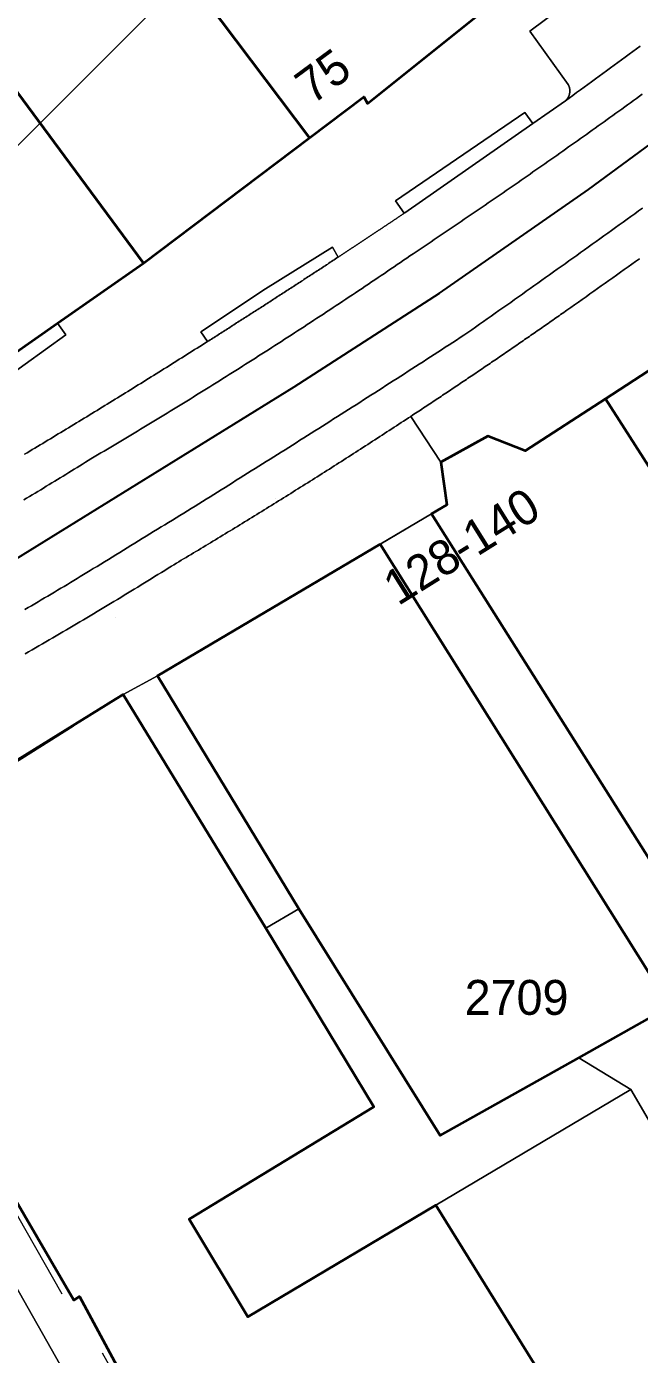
# Model space of a CAD drawing. Header units: metres. Extents: x 0 to 105485, y 0 to 425721.
# Drawn here: x 105153.63 to 105169.45, y 425437.21 to 425471.46 of the extents above; entities that cross this region are included whole.
import ezdxf
from ezdxf.enums import TextEntityAlignment as Align

# ---------------------------------------------------------------- set-up
doc = ezdxf.new("R2010")
doc.units = ezdxf.units.M
doc.header["$MEASUREMENT"] = 0
doc.linetypes.add('KG-PERCEEL-SO', pattern=[19, 5.5, -4, 5.5, -4])
for name, color, linetype, lineweight in [('B-XX-GR-BEPLANTING_CULTUUR_VASTE PLANTENVAK-G', 90, 'Continuous', 18), ('B-XX-IE-MEUBILAIR-G', 7, 'Continuous', 18), ('B-XX-KG-GRENS_PERCEEL-G', 150, 'KG-PERCEEL-SO', 18), ('B-XX-KG-GRENS_PERCEEL-T', 150, 'KG-PERCEEL-SO', 18), ('B-XX-OG-BEBOUWING-G', 7, 'Continuous', 35), ('B-XX-OG-BEBOUWING_HUISNUMMER-T', 7, 'Continuous', 18), ('B-XX-OG-GRENS-G', 7, 'Continuous', 18), ('B-XX-OG-TERREIN_ERF-G', 7, 'Continuous', 18), ('B-XX-VH-OPENVERHARDING-G', 90, 'Continuous', 18), ('B-XX-VH-OPENVERHARDING_SIERBESTRATING-G', 90, 'Continuous', 18), ('B-XX-VH-OPENVERHARDING_STRAATBAKSTEEN-G', 90, 'Continuous', 18)]:
    doc.layers.add(name, color=color, linetype=linetype, lineweight=lineweight)
doc.layers.add('GIS-WEGVAKKEN', color=2, linetype='Continuous')

msp = doc.modelspace()

# ---------------------------------------------------------------- linework, layer by layer
at = {"layer": 'B-XX-GR-BEPLANTING_CULTUUR_VASTE PLANTENVAK-G', "ltscale": 0.5}
msp.add_lwpolyline([(105154.431, 425463.812), (105150.793, 425461.27), (105147.691, 425459.456), (105146.53, 425458.778), (105146.75, 425458.402), (105150.966, 425460.868), (105154.642, 425463.514)], close=True, dxfattribs=at)
at = {"layer": 'B-XX-IE-MEUBILAIR-G', "color": 0, "true_color": 0x604a38}
for points in [[(105162.934, 425466.232, 2.387), (105162.934, 425466.232, 3.887)], [(105165.38, 425462.833, 2.35), (105165.38, 425462.833, 3.85)], [(105157.443, 425462.659, 2.368), (105157.443, 425462.659, 3.868)], [(105160.044, 425459.281, 2.282), (105160.044, 425459.281, 3.782)], [(105155.932, 425456.223, 2.275), (105155.932, 425456.223, 3.775)]]:
    msp.add_polyline3d(points, dxfattribs=at)
at = {"layer": 'B-XX-KG-GRENS_PERCEEL-G', "ltscale": 0.5, "flags": 128}
for points in [[(105145.144, 425480.94), (105156.646, 425465.361)], [(105154.439, 425479.656), (105154.876, 425479.032), (105153.721, 425478.159), (105160.935, 425468.596)], [(105160.935, 425468.596), (105162.338, 425469.654), (105162.429, 425469.476), (105165.232, 425471.717)], [(105156.646, 425465.361), (105157.283, 425465.842), (105160.935, 425468.596)], [(105150.764, 425461.25), (105156.39, 425465.168), (105156.646, 425465.361)], [(105157.012, 425454.721), (105164.48, 425459.131), (105164.322, 425460.231), (105165.537, 425460.896), (105166.493, 425460.517), (105172.32, 425464.298)], [(105156.123, 425454.237), (105157.012, 425454.721)], [(105148.486, 425449.424), (105156.123, 425454.237)], [(105148.486, 425449.424), (105154.694, 425438.498), (105154.848, 425438.572), (105160.58, 425428.286), (105181.433, 425441.13), (105179.087, 425445.098), (105182.9, 425447.654)]]:
    msp.add_lwpolyline(points, dxfattribs=at)
at = {"layer": 'B-XX-OG-BEBOUWING-G', "ltscale": 0.5}
for points in [[(105154.429, 425479.647), (105150.105, 425485.605), (105148.875, 425484.491), (105145.144, 425480.94), (105156.646, 425465.361), (105160.935, 425468.596), (105153.721, 425478.159), (105154.876, 425479.032)], [(105160.385, 425478.198), (105158.826, 425480.286), (105157.418, 425482.194), (105154.429, 425479.647), (105154.876, 425479.032), (105153.721, 425478.159), (105160.935, 425468.596), (105162.338, 425469.654), (105162.429, 425469.476), (105165.218, 425471.705)], [(105145.144, 425480.94), (105139.787, 425475.841), (105144.08, 425470.157), (105150.793, 425461.27), (105154.431, 425463.812), (105156.646, 425465.361)], [(105182.9, 425447.654), (105182.978, 425447.611), (105172.32, 425464.298), (105171.851, 425463.994), (105168.572, 425461.866), (105176.4, 425449.643), (105179.087, 425445.098)], [(105168.572, 425461.866), (105166.493, 425460.517), (105165.537, 425460.896), (105164.322, 425460.231), (105164.48, 425459.131), (105164.084, 425458.897), (105171.461, 425447.206), (105171.286, 425447.108), (105171.428, 425446.855), (105171.456, 425446.871), (105176.4, 425449.643)], [(105162.758, 425458.114), (105157.012, 425454.721), (105160.66, 425448.71), (105164.303, 425442.861), (105167.88, 425444.866), (105170.401, 425446.28), (105170.242, 425446.533), (105170.081, 425446.432)], [(105159.804, 425448.204), (105156.123, 425454.237), (105155.925, 425454.113), (105148.492, 425449.514), (105154.853, 425438.614), (105154.997, 425438.706), (105160.681, 425428.151), (105165.578, 425431.27), (105165.789, 425431.405), (105168.936, 425433.408), (105164.19, 425441.06), (105159.34, 425438.18), (105157.83, 425440.7), (105162.594, 425443.6)]]:
    msp.add_lwpolyline(points, close=True, dxfattribs=at)
at = {"layer": 'B-XX-OG-GRENS-G'}
msp.add_polyline3d([(105197.5, 425502.5, 2.961), (105192.5, 425497.5, 2.887), (105187.5, 425492.5, 2.804), (105182.5, 425487.5, 2.73), (105172.5, 425482.5, 2.769), (105167.5, 425477.5, 2.655), (105157.5, 425472.5, 2.533), (105147.5, 425462.5, 2.47), (105142.5, 425457.5, 2.38), (105137.5, 425457.5, 2.344), (105137.5, 425472.5, 2.169), (105142.5, 425477.5, 2.144), (105147.5, 425482.5, 2.19), (105152.5, 425487.5, 2.09), (105157.5, 425492.5, 2.169), (105162.5, 425497.5, 2.192), (105167.5, 425502.5, 2.125)], dxfattribs=at)
at = {"layer": 'B-XX-OG-TERREIN_ERF-G', "ltscale": 0.5}
msp.add_lwpolyline([(105169.224, 425444.049), (105164.19, 425441.06), (105168.936, 425433.408), (105170.39, 425434.328), (105170.681, 425434.507), (105170.986, 425434.695), (105173.702, 425436.368)], close=True, dxfattribs=at)
at = {"layer": 'B-XX-VH-OPENVERHARDING-G', "ltscale": 0.5}
for points in [[(105153.579, 425460.431), (105153.646, 425460.471), (105153.713, 425460.512), (105153.78, 425460.552), (105153.847, 425460.592), (105153.914, 425460.632), (105153.981, 425460.673), (105154.048, 425460.713), (105154.115, 425460.753), (105154.181, 425460.794), (105154.248, 425460.834), (105154.315, 425460.874), (105154.382, 425460.915), (105154.449, 425460.955), (105154.515, 425460.996), (105154.582, 425461.036), (105154.649, 425461.077), (105154.716, 425461.117), (105154.782, 425461.158), (105154.849, 425461.198), (105154.916, 425461.239), (105154.983, 425461.279), (105155.049, 425461.32), (105155.116, 425461.361), (105155.183, 425461.401), (105155.249, 425461.442), (105155.316, 425461.483), (105155.382, 425461.524), (105155.449, 425461.564), (105155.516, 425461.605), (105155.582, 425461.646), (105155.649, 425461.687), (105155.715, 425461.728), (105155.782, 425461.769), (105155.848, 425461.81), (105155.915, 425461.85), (105155.981, 425461.891), (105156.048, 425461.932), (105156.114, 425461.973), (105156.181, 425462.014), (105156.247, 425462.055), (105156.313, 425462.097), (105156.38, 425462.138), (105156.446, 425462.179), (105156.512, 425462.22), (105156.579, 425462.261), (105156.645, 425462.302), (105156.711, 425462.343), (105156.778, 425462.385), (105156.844, 425462.426), (105156.91, 425462.467), (105156.977, 425462.508), (105157.043, 425462.55), (105157.109, 425462.591), (105157.175, 425462.632), (105157.242, 425462.674), (105157.308, 425462.715), (105157.374, 425462.757), (105157.44, 425462.798), (105157.506, 425462.84), (105157.572, 425462.881), (105157.639, 425462.923), (105157.705, 425462.964), (105157.771, 425463.006), (105157.837, 425463.047), (105157.903, 425463.089), (105157.969, 425463.131), (105158.035, 425463.172), (105158.101, 425463.214), (105158.167, 425463.256), (105158.233, 425463.297), (105158.299, 425463.339), (105158.299, 425463.339), (105158.131, 425463.594), (105159.796, 425464.7), (105161.525, 425465.778), (105161.672, 425465.517), (105161.672, 425465.517), (105161.689, 425465.528), (105161.706, 425465.54), (105161.724, 425465.551), (105161.741, 425465.562), (105161.758, 425465.574), (105161.775, 425465.585), (105161.793, 425465.596), (105161.81, 425465.608), (105161.827, 425465.619), (105161.844, 425465.63), (105161.862, 425465.642), (105161.879, 425465.653), (105161.896, 425465.664), (105161.913, 425465.676), (105161.93, 425465.687), (105161.948, 425465.698), (105161.965, 425465.71), (105161.982, 425465.721), (105161.999, 425465.733), (105162.017, 425465.744), (105162.034, 425465.755), (105162.051, 425465.767), (105162.068, 425465.778), (105162.085, 425465.789), (105162.103, 425465.801), (105162.12, 425465.812), (105162.137, 425465.824), (105162.154, 425465.835), (105162.171, 425465.846), (105162.189, 425465.858), (105162.206, 425465.869), (105162.223, 425465.88), (105162.24, 425465.892), (105162.257, 425465.903), (105162.275, 425465.915), (105162.292, 425465.926), (105162.309, 425465.937), (105162.326, 425465.949), (105162.343, 425465.96), (105162.361, 425465.972), (105162.378, 425465.983), (105162.395, 425465.994), (105162.412, 425466.006), (105162.429, 425466.017), (105162.447, 425466.029), (105162.464, 425466.04), (105162.481, 425466.051), (105162.498, 425466.063), (105162.515, 425466.074), (105162.532, 425466.086), (105162.55, 425466.097), (105162.567, 425466.108), (105162.584, 425466.12), (105162.601, 425466.131), (105162.618, 425466.143), (105162.636, 425466.154), (105162.653, 425466.166), (105162.67, 425466.177), (105162.687, 425466.188), (105162.704, 425466.2), (105162.721, 425466.211), (105162.739, 425466.223), (105162.756, 425466.234), (105162.773, 425466.246), (105162.79, 425466.257), (105162.807, 425466.268), (105162.824, 425466.28), (105162.842, 425466.291), (105162.859, 425466.303), (105162.876, 425466.314), (105162.893, 425466.326), (105162.91, 425466.337), (105162.927, 425466.349), (105162.944, 425466.36), (105162.962, 425466.372), (105162.979, 425466.383), (105162.996, 425466.394), (105163.013, 425466.406), (105163.03, 425466.417), (105163.047, 425466.429), (105163.065, 425466.44), (105163.082, 425466.452), (105163.099, 425466.463), (105163.116, 425466.475), (105163.133, 425466.486), (105163.15, 425466.498), (105163.167, 425466.509), (105163.185, 425466.521), (105163.202, 425466.532), (105163.219, 425466.544), (105163.236, 425466.555), (105163.253, 425466.567), (105163.27, 425466.578), (105163.287, 425466.59), (105163.304, 425466.601), (105163.322, 425466.613), (105163.339, 425466.624), (105163.356, 425466.636), (105163.373, 425466.647), (105163.373, 425466.647), (105163.154, 425466.968), (105166.488, 425469.248), (105166.696, 425468.964), (105167.535, 425469.549), (105167.535, 425469.549), (105167.538, 425469.552), (105167.542, 425469.555), (105167.545, 425469.558), (105167.549, 425469.562), (105167.552, 425469.565), (105167.555, 425469.568), (105167.558, 425469.572), (105167.561, 425469.575), (105167.564, 425469.578), (105167.568, 425469.582), (105167.571, 425469.585), (105167.573, 425469.589), (105167.576, 425469.593), (105167.579, 425469.596), (105167.582, 425469.6), (105167.585, 425469.604), (105167.587, 425469.607), (105167.59, 425469.611), (105167.593, 425469.615), (105167.595, 425469.619), (105167.598, 425469.623), (105167.6, 425469.627), (105167.603, 425469.631), (105167.605, 425469.635), (105167.607, 425469.639), (105167.609, 425469.643), (105167.612, 425469.647), (105167.614, 425469.651), (105167.616, 425469.655), (105167.618, 425469.659), (105167.62, 425469.664), (105167.622, 425469.668), (105167.623, 425469.672), (105167.625, 425469.676), (105167.627, 425469.681), (105167.629, 425469.685), (105167.63, 425469.689), (105167.632, 425469.694), (105167.633, 425469.698), (105167.635, 425469.702), (105167.636, 425469.707), (105167.637, 425469.711), (105167.638, 425469.716), (105167.64, 425469.72), (105167.641, 425469.725), (105167.642, 425469.729), (105167.643, 425469.734), (105167.644, 425469.738), (105167.645, 425469.743), (105167.645, 425469.747), (105167.646, 425469.752), (105167.647, 425469.757), (105167.647, 425469.761), (105167.648, 425469.766), (105167.649, 425469.77), (105167.649, 425469.775), (105167.649, 425469.78), (105167.65, 425469.784), (105167.65, 425469.789), (105167.65, 425469.793), (105167.65, 425469.798), (105167.65, 425469.803), (105167.65, 425469.807), (105167.65, 425469.812), (105167.65, 425469.817), (105167.65, 425469.821), (105167.65, 425469.826), (105167.649, 425469.83), (105167.649, 425469.835), (105167.648, 425469.84), (105167.648, 425469.844), (105167.647, 425469.849), (105167.647, 425469.853), (105167.646, 425469.858), (105167.645, 425469.863), (105167.644, 425469.867), (105167.644, 425469.872), (105167.643, 425469.876), (105167.642, 425469.881), (105167.641, 425469.885), (105167.639, 425469.89), (105167.638, 425469.894), (105167.637, 425469.899), (105167.636, 425469.903), (105167.634, 425469.907), (105167.633, 425469.912), (105167.631, 425469.916), (105167.63, 425469.921), (105167.628, 425469.925), (105167.627, 425469.929), (105167.625, 425469.934), (105167.623, 425469.938), (105167.621, 425469.942), (105167.619, 425469.946), (105167.617, 425469.95), (105167.615, 425469.955), (105167.613, 425469.959), (105167.611, 425469.963), (105167.609, 425469.967), (105167.609, 425469.967), (105166.619, 425471.344), (105175.619, 425478.062)], [(105165.218, 425471.705), (105162.429, 425469.476), (105162.338, 425469.654), (105160.935, 425468.596), (105156.646, 425465.361), (105154.431, 425463.812), (105154.642, 425463.514), (105150.966, 425460.868), (105146.75, 425458.402), (105146.53, 425458.778), (105143.54, 425457.03), (105140.837, 425455.451), (105140.716, 425455.658), (105136.812, 425453.97), (105132.344, 425452.039)], [(105169.467, 425470.962), (105169.37, 425470.891), (105169.274, 425470.82), (105169.177, 425470.75), (105169.081, 425470.679), (105168.984, 425470.608), (105168.888, 425470.537), (105168.791, 425470.467), (105168.695, 425470.396), (105168.598, 425470.325), (105168.502, 425470.254), (105168.405, 425470.184), (105168.308, 425470.113), (105168.212, 425470.043), (105168.115, 425469.972), (105168.019, 425469.901), (105167.922, 425469.831), (105167.825, 425469.76), (105167.728, 425469.69), (105167.632, 425469.619), (105167.535, 425469.549), (105167.535, 425469.549), (105166.696, 425468.964), (105163.394, 425466.661), (105163.373, 425466.647), (105163.373, 425466.647), (105163.356, 425466.636), (105163.339, 425466.624), (105163.322, 425466.613), (105163.304, 425466.601), (105163.287, 425466.59), (105163.27, 425466.578), (105163.253, 425466.567), (105163.236, 425466.555), (105163.219, 425466.544), (105163.202, 425466.532), (105163.185, 425466.521), (105163.167, 425466.509), (105163.15, 425466.498), (105163.133, 425466.486), (105163.116, 425466.475), (105163.099, 425466.463), (105163.082, 425466.452), (105163.065, 425466.44), (105163.047, 425466.429), (105163.03, 425466.417), (105163.013, 425466.406), (105162.996, 425466.394), (105162.979, 425466.383), (105162.962, 425466.372), (105162.944, 425466.36), (105162.927, 425466.349), (105162.91, 425466.337), (105162.893, 425466.326), (105162.876, 425466.314), (105162.859, 425466.303), (105162.842, 425466.291), (105162.824, 425466.28), (105162.807, 425466.268), (105162.79, 425466.257), (105162.773, 425466.246), (105162.756, 425466.234), (105162.739, 425466.223), (105162.721, 425466.211), (105162.704, 425466.2), (105162.687, 425466.188), (105162.67, 425466.177), (105162.653, 425466.166), (105162.636, 425466.154), (105162.618, 425466.143), (105162.601, 425466.131), (105162.584, 425466.12), (105162.567, 425466.108), (105162.55, 425466.097), (105162.532, 425466.086), (105162.515, 425466.074), (105162.498, 425466.063), (105162.481, 425466.051), (105162.464, 425466.04), (105162.447, 425466.029), (105162.429, 425466.017), (105162.412, 425466.006), (105162.395, 425465.994), (105162.378, 425465.983), (105162.361, 425465.972), (105162.343, 425465.96), (105162.326, 425465.949), (105162.309, 425465.937), (105162.292, 425465.926), (105162.275, 425465.915), (105162.257, 425465.903), (105162.24, 425465.892), (105162.223, 425465.88), (105162.206, 425465.869), (105162.189, 425465.858), (105162.171, 425465.846), (105162.154, 425465.835), (105162.137, 425465.824), (105162.12, 425465.812), (105162.103, 425465.801), (105162.085, 425465.789), (105162.068, 425465.778), (105162.051, 425465.767), (105162.034, 425465.755), (105162.017, 425465.744), (105161.999, 425465.733), (105161.982, 425465.721), (105161.965, 425465.71), (105161.948, 425465.698), (105161.93, 425465.687), (105161.913, 425465.676), (105161.896, 425465.664), (105161.879, 425465.653), (105161.862, 425465.642), (105161.844, 425465.63), (105161.827, 425465.619), (105161.81, 425465.608), (105161.793, 425465.596), (105161.775, 425465.585), (105161.758, 425465.574), (105161.741, 425465.562), (105161.724, 425465.551), (105161.706, 425465.54), (105161.689, 425465.528), (105161.672, 425465.517), (105161.672, 425465.517), (105161.638, 425465.495), (105161.604, 425465.472), (105161.57, 425465.45), (105161.536, 425465.428), (105161.503, 425465.406), (105161.469, 425465.383), (105161.435, 425465.361), (105161.401, 425465.339), (105161.367, 425465.317), (105161.333, 425465.294), (105161.299, 425465.272), (105161.265, 425465.25), (105161.231, 425465.228), (105161.197, 425465.205), (105161.163, 425465.183), (105161.129, 425465.161), (105161.095, 425465.139), (105161.062, 425465.117), (105161.028, 425465.095), (105160.994, 425465.072), (105160.96, 425465.05), (105160.926, 425465.028), (105160.892, 425465.006), (105160.858, 425464.984), (105160.824, 425464.962), (105160.79, 425464.939), (105160.756, 425464.917), (105160.722, 425464.895), (105160.688, 425464.873), (105160.654, 425464.851), (105160.62, 425464.829), (105160.586, 425464.807), (105160.552, 425464.785), (105160.518, 425464.762), (105160.484, 425464.74), (105160.45, 425464.718), (105160.416, 425464.696), (105160.382, 425464.674), (105160.348, 425464.652), (105160.314, 425464.63), (105160.28, 425464.608), (105160.246, 425464.586), (105160.212, 425464.564), (105160.178, 425464.542), (105160.143, 425464.52), (105160.109, 425464.498), (105160.075, 425464.476), (105160.041, 425464.454), (105160.007, 425464.432), (105159.973, 425464.41), (105159.939, 425464.388), (105159.905, 425464.366), (105159.871, 425464.344), (105159.837, 425464.322), (105159.803, 425464.3), (105159.769, 425464.278), (105159.735, 425464.256), (105159.7, 425464.234), (105159.666, 425464.212), (105159.632, 425464.19), (105159.598, 425464.168), (105159.564, 425464.146), (105159.53, 425464.124), (105159.496, 425464.102), (105159.462, 425464.08), (105159.427, 425464.059), (105159.393, 425464.037), (105159.359, 425464.015), (105159.325, 425463.993), (105159.291, 425463.971), (105159.257, 425463.949), (105159.223, 425463.927), (105159.188, 425463.905), (105159.154, 425463.884), (105159.12, 425463.862), (105159.086, 425463.84), (105159.052, 425463.818), (105159.018, 425463.796), (105158.983, 425463.774), (105158.949, 425463.753), (105158.915, 425463.731), (105158.881, 425463.709), (105158.847, 425463.687), (105158.812, 425463.665), (105158.778, 425463.643), (105158.744, 425463.622), (105158.71, 425463.6), (105158.676, 425463.578), (105158.641, 425463.556), (105158.607, 425463.535), (105158.573, 425463.513), (105158.539, 425463.491), (105158.504, 425463.469), (105158.47, 425463.448), (105158.436, 425463.426), (105158.402, 425463.404), (105158.368, 425463.382), (105158.333, 425463.361), (105158.299, 425463.339), (105158.299, 425463.339), (105158.233, 425463.297), (105158.167, 425463.256), (105158.101, 425463.214), (105158.035, 425463.172), (105157.969, 425463.131), (105157.903, 425463.089), (105157.837, 425463.047), (105157.771, 425463.006), (105157.705, 425462.964), (105157.639, 425462.923), (105157.572, 425462.881), (105157.506, 425462.84), (105157.44, 425462.798), (105157.374, 425462.757), (105157.308, 425462.715), (105157.242, 425462.674), (105157.175, 425462.632), (105157.109, 425462.591), (105157.043, 425462.55), (105156.977, 425462.508), (105156.91, 425462.467), (105156.844, 425462.426), (105156.778, 425462.385), (105156.711, 425462.343), (105156.645, 425462.302), (105156.579, 425462.261), (105156.512, 425462.22), (105156.446, 425462.179), (105156.38, 425462.138), (105156.313, 425462.097), (105156.247, 425462.055), (105156.181, 425462.014), (105156.114, 425461.973), (105156.048, 425461.932), (105155.981, 425461.891), (105155.915, 425461.85), (105155.848, 425461.81), (105155.782, 425461.769), (105155.715, 425461.728), (105155.649, 425461.687), (105155.582, 425461.646), (105155.516, 425461.605), (105155.449, 425461.564), (105155.382, 425461.524), (105155.316, 425461.483), (105155.249, 425461.442), (105155.183, 425461.401), (105155.116, 425461.361), (105155.049, 425461.32), (105154.983, 425461.279), (105154.916, 425461.239), (105154.849, 425461.198), (105154.782, 425461.158), (105154.716, 425461.117), (105154.649, 425461.077), (105154.582, 425461.036), (105154.515, 425460.996), (105154.449, 425460.955), (105154.382, 425460.915), (105154.315, 425460.874), (105154.248, 425460.834), (105154.181, 425460.794), (105154.115, 425460.753), (105154.048, 425460.713), (105153.981, 425460.673), (105153.914, 425460.632), (105153.847, 425460.592), (105153.78, 425460.552), (105153.713, 425460.512), (105153.646, 425460.471), (105153.579, 425460.431)], [(105153.562, 425459.256), (105153.634, 425459.299), (105153.707, 425459.343), (105153.779, 425459.386), (105153.852, 425459.43), (105153.924, 425459.474), (105153.996, 425459.518), (105154.069, 425459.561), (105154.141, 425459.605), (105154.213, 425459.649), (105154.285, 425459.693), (105154.357, 425459.737), (105154.43, 425459.781), (105154.502, 425459.825), (105154.574, 425459.869), (105154.646, 425459.913), (105154.718, 425459.958), (105154.79, 425460.002), (105154.862, 425460.046), (105154.934, 425460.091), (105155.006, 425460.135), (105155.078, 425460.179), (105155.149, 425460.224), (105155.221, 425460.268), (105155.293, 425460.313), (105155.293, 425460.313), (105155.379, 425460.364), (105155.464, 425460.414), (105155.55, 425460.465), (105155.636, 425460.516), (105155.721, 425460.567), (105155.807, 425460.618), (105155.892, 425460.669), (105155.978, 425460.72), (105156.063, 425460.771), (105156.149, 425460.822), (105156.234, 425460.873), (105156.319, 425460.924), (105156.405, 425460.976), (105156.49, 425461.027), (105156.575, 425461.078), (105156.66, 425461.13), (105156.746, 425461.182), (105156.831, 425461.233), (105156.916, 425461.285), (105157.001, 425461.337), (105157.086, 425461.388), (105157.171, 425461.44), (105157.256, 425461.492), (105157.341, 425461.544), (105157.426, 425461.596), (105157.511, 425461.648), (105157.595, 425461.7), (105157.68, 425461.752), (105157.765, 425461.805), (105157.85, 425461.857), (105157.934, 425461.909), (105158.019, 425461.962), (105158.104, 425462.014), (105158.188, 425462.067), (105158.273, 425462.119), (105158.357, 425462.172), (105158.442, 425462.225), (105158.526, 425462.277), (105158.61, 425462.33), (105158.695, 425462.383), (105158.779, 425462.436), (105158.863, 425462.489), (105158.948, 425462.542), (105159.032, 425462.595), (105159.116, 425462.648), (105159.2, 425462.702), (105159.284, 425462.755), (105159.368, 425462.808), (105159.452, 425462.862), (105159.536, 425462.915), (105159.62, 425462.968), (105159.704, 425463.022), (105159.788, 425463.076), (105159.872, 425463.129), (105159.956, 425463.183), (105160.04, 425463.237), (105160.123, 425463.291), (105160.207, 425463.345), (105160.291, 425463.399), (105160.374, 425463.453), (105160.458, 425463.507), (105160.541, 425463.561), (105160.625, 425463.615), (105160.708, 425463.669), (105160.792, 425463.723), (105160.875, 425463.778), (105160.959, 425463.832), (105161.042, 425463.887), (105161.125, 425463.941), (105161.209, 425463.996), (105161.292, 425464.05), (105161.375, 425464.105), (105161.458, 425464.16), (105161.541, 425464.215), (105161.624, 425464.27), (105161.707, 425464.324), (105161.79, 425464.379), (105161.873, 425464.434), (105161.956, 425464.49), (105162.039, 425464.545), (105162.122, 425464.6), (105162.205, 425464.655), (105162.288, 425464.71), (105162.37, 425464.766), (105162.453, 425464.821), (105162.536, 425464.877), (105162.618, 425464.932), (105162.701, 425464.988), (105162.784, 425465.043), (105162.866, 425465.099), (105162.949, 425465.155), (105163.031, 425465.211), (105163.113, 425465.267), (105163.196, 425465.323), (105163.278, 425465.379), (105163.36, 425465.435), (105163.443, 425465.491), (105163.525, 425465.547), (105163.607, 425465.603), (105163.607, 425465.603), (105163.685, 425465.655), (105163.763, 425465.707), (105163.84, 425465.759), (105163.918, 425465.811), (105163.996, 425465.863), (105164.074, 425465.915), (105164.151, 425465.968), (105164.229, 425466.02), (105164.307, 425466.072), (105164.384, 425466.124), (105164.462, 425466.177), (105164.539, 425466.229), (105164.617, 425466.282), (105164.694, 425466.334), (105164.772, 425466.387), (105164.849, 425466.439), (105164.927, 425466.492), (105165.004, 425466.544), (105165.081, 425466.597), (105165.159, 425466.65), (105165.236, 425466.703), (105165.313, 425466.755), (105165.39, 425466.808), (105165.468, 425466.861), (105165.545, 425466.914), (105165.622, 425466.967), (105165.699, 425467.02), (105165.776, 425467.073), (105165.853, 425467.126), (105165.93, 425467.179), (105166.007, 425467.232), (105166.084, 425467.286), (105166.161, 425467.339), (105166.238, 425467.392), (105166.315, 425467.445), (105166.392, 425467.499), (105166.469, 425467.552), (105166.546, 425467.606), (105166.622, 425467.659), (105166.699, 425467.713), (105166.776, 425467.766), (105166.853, 425467.82), (105166.929, 425467.873), (105167.006, 425467.927), (105167.083, 425467.981), (105167.159, 425468.035), (105167.236, 425468.088), (105167.312, 425468.142), (105167.389, 425468.196), (105167.465, 425468.25), (105167.542, 425468.304), (105167.618, 425468.358), (105167.695, 425468.412), (105167.771, 425468.466), (105167.847, 425468.52), (105167.924, 425468.574), (105168, 425468.629), (105168.076, 425468.683), (105168.153, 425468.737), (105168.229, 425468.791), (105168.305, 425468.846), (105168.381, 425468.9), (105168.457, 425468.955), (105168.533, 425469.009), (105168.609, 425469.064), (105168.685, 425469.118), (105168.761, 425469.173), (105168.837, 425469.227), (105168.913, 425469.282), (105168.989, 425469.337), (105169.065, 425469.391), (105169.141, 425469.446), (105169.217, 425469.501), (105169.293, 425469.556), (105169.369, 425469.611), (105169.444, 425469.666), (105169.52, 425469.721)], [(105160.681, 425428.151), (105154.997, 425438.706), (105154.853, 425438.614), (105148.492, 425449.514), (105147.618, 425449.091), (105162.69, 425422.476)], [(105188.234, 425436.907), (105187.217, 425438.641), (105187.721, 425438.959), (105190.263, 425440.563), (105191.461, 425442.615), (105187.438, 425440.128), (105187.227, 425440.469), (105178.898, 425435.277), (105177.183, 425438.056), (105175.888, 425439.504), (105174.388, 425442.01), (105172.287, 425445.388), (105171.456, 425446.871), (105171.428, 425446.855), (105170.401, 425446.28), (105167.88, 425444.866), (105169.224, 425444.049), (105173.702, 425436.368)]]:
    msp.add_lwpolyline(points, dxfattribs=at)
for points in [[(105166.696, 425468.964), (105166.488, 425469.248), (105163.154, 425466.968), (105163.373, 425466.647), (105163.394, 425466.661)], [(105158.299, 425463.339), (105158.333, 425463.361), (105158.368, 425463.382), (105158.402, 425463.404), (105158.436, 425463.426), (105158.47, 425463.448), (105158.504, 425463.469), (105158.539, 425463.491), (105158.573, 425463.513), (105158.607, 425463.535), (105158.641, 425463.556), (105158.676, 425463.578), (105158.71, 425463.6), (105158.744, 425463.622), (105158.778, 425463.643), (105158.812, 425463.665), (105158.847, 425463.687), (105158.881, 425463.709), (105158.915, 425463.731), (105158.949, 425463.753), (105158.983, 425463.774), (105159.018, 425463.796), (105159.052, 425463.818), (105159.086, 425463.84), (105159.12, 425463.862), (105159.154, 425463.884), (105159.188, 425463.905), (105159.223, 425463.927), (105159.257, 425463.949), (105159.291, 425463.971), (105159.325, 425463.993), (105159.359, 425464.015), (105159.393, 425464.037), (105159.427, 425464.059), (105159.462, 425464.08), (105159.496, 425464.102), (105159.53, 425464.124), (105159.564, 425464.146), (105159.598, 425464.168), (105159.632, 425464.19), (105159.666, 425464.212), (105159.7, 425464.234), (105159.735, 425464.256), (105159.769, 425464.278), (105159.803, 425464.3), (105159.837, 425464.322), (105159.871, 425464.344), (105159.905, 425464.366), (105159.939, 425464.388), (105159.973, 425464.41), (105160.007, 425464.432), (105160.041, 425464.454), (105160.075, 425464.476), (105160.109, 425464.498), (105160.143, 425464.52), (105160.178, 425464.542), (105160.212, 425464.564), (105160.246, 425464.586), (105160.28, 425464.608), (105160.314, 425464.63), (105160.348, 425464.652), (105160.382, 425464.674), (105160.416, 425464.696), (105160.45, 425464.718), (105160.484, 425464.74), (105160.518, 425464.762), (105160.552, 425464.785), (105160.586, 425464.807), (105160.62, 425464.829), (105160.654, 425464.851), (105160.688, 425464.873), (105160.722, 425464.895), (105160.756, 425464.917), (105160.79, 425464.939), (105160.824, 425464.962), (105160.858, 425464.984), (105160.892, 425465.006), (105160.926, 425465.028), (105160.96, 425465.05), (105160.994, 425465.072), (105161.028, 425465.095), (105161.062, 425465.117), (105161.095, 425465.139), (105161.129, 425465.161), (105161.163, 425465.183), (105161.197, 425465.205), (105161.231, 425465.228), (105161.265, 425465.25), (105161.299, 425465.272), (105161.333, 425465.294), (105161.367, 425465.317), (105161.401, 425465.339), (105161.435, 425465.361), (105161.469, 425465.383), (105161.503, 425465.406), (105161.536, 425465.428), (105161.57, 425465.45), (105161.604, 425465.472), (105161.638, 425465.495), (105161.672, 425465.517), (105161.672, 425465.517), (105161.525, 425465.778), (105159.796, 425464.7), (105158.131, 425463.594)], [(105157.012, 425454.721), (105156.123, 425454.237), (105159.804, 425448.204), (105160.66, 425448.71)], [(105147.618, 425449.091), (105144.404, 425447.534), (105148.481, 425440.348), (105149.498, 425438.557), (105159.632, 425420.695), (105162.69, 425422.476)], [(105160.66, 425448.71), (105159.804, 425448.204), (105162.594, 425443.6), (105157.83, 425440.7), (105159.34, 425438.18), (105164.19, 425441.06), (105169.224, 425444.049), (105167.88, 425444.866), (105164.303, 425442.861)]]:
    msp.add_lwpolyline(points, close=True, dxfattribs=at)
at = {"layer": 'B-XX-VH-OPENVERHARDING_SIERBESTRATING-G', "ltscale": 0.5}
for points in [[(105169.52, 425469.721), (105169.444, 425469.666), (105169.369, 425469.611), (105169.293, 425469.556), (105169.217, 425469.501), (105169.141, 425469.446), (105169.065, 425469.391), (105168.989, 425469.337), (105168.913, 425469.282), (105168.837, 425469.227), (105168.761, 425469.173), (105168.685, 425469.118), (105168.609, 425469.064), (105168.533, 425469.009), (105168.457, 425468.955), (105168.381, 425468.9), (105168.305, 425468.846), (105168.229, 425468.791), (105168.153, 425468.737), (105168.076, 425468.683), (105168, 425468.629), (105167.924, 425468.574), (105167.847, 425468.52), (105167.771, 425468.466), (105167.695, 425468.412), (105167.618, 425468.358), (105167.542, 425468.304), (105167.465, 425468.25), (105167.389, 425468.196), (105167.312, 425468.142), (105167.236, 425468.088), (105167.159, 425468.035), (105167.083, 425467.981), (105167.006, 425467.927), (105166.929, 425467.873), (105166.853, 425467.82), (105166.776, 425467.766), (105166.699, 425467.713), (105166.622, 425467.659), (105166.546, 425467.606), (105166.469, 425467.552), (105166.392, 425467.499), (105166.315, 425467.445), (105166.238, 425467.392), (105166.161, 425467.339), (105166.084, 425467.286), (105166.007, 425467.232), (105165.93, 425467.179), (105165.853, 425467.126), (105165.776, 425467.073), (105165.699, 425467.02), (105165.622, 425466.967), (105165.545, 425466.914), (105165.468, 425466.861), (105165.39, 425466.808), (105165.313, 425466.755), (105165.236, 425466.703), (105165.159, 425466.65), (105165.081, 425466.597), (105165.004, 425466.544), (105164.927, 425466.492), (105164.849, 425466.439), (105164.772, 425466.387), (105164.694, 425466.334), (105164.617, 425466.282), (105164.539, 425466.229), (105164.462, 425466.177), (105164.384, 425466.124), (105164.307, 425466.072), (105164.229, 425466.02), (105164.151, 425465.968), (105164.074, 425465.915), (105163.996, 425465.863), (105163.918, 425465.811), (105163.84, 425465.759), (105163.763, 425465.707), (105163.685, 425465.655), (105163.607, 425465.603), (105163.607, 425465.603), (105163.525, 425465.547), (105163.443, 425465.491), (105163.36, 425465.435), (105163.278, 425465.379), (105163.196, 425465.323), (105163.113, 425465.267), (105163.031, 425465.211), (105162.949, 425465.155), (105162.866, 425465.099), (105162.784, 425465.043), (105162.701, 425464.988), (105162.618, 425464.932), (105162.536, 425464.877), (105162.453, 425464.821), (105162.37, 425464.766), (105162.288, 425464.71), (105162.205, 425464.655), (105162.122, 425464.6), (105162.039, 425464.545), (105161.956, 425464.49), (105161.873, 425464.434), (105161.79, 425464.379), (105161.707, 425464.324), (105161.624, 425464.27), (105161.541, 425464.215), (105161.458, 425464.16), (105161.375, 425464.105), (105161.292, 425464.05), (105161.209, 425463.996), (105161.125, 425463.941), (105161.042, 425463.887), (105160.959, 425463.832), (105160.875, 425463.778), (105160.792, 425463.723), (105160.708, 425463.669), (105160.625, 425463.615), (105160.541, 425463.561), (105160.458, 425463.507), (105160.374, 425463.453), (105160.291, 425463.399), (105160.207, 425463.345), (105160.123, 425463.291), (105160.04, 425463.237), (105159.956, 425463.183), (105159.872, 425463.129), (105159.788, 425463.076), (105159.704, 425463.022), (105159.62, 425462.968), (105159.536, 425462.915), (105159.452, 425462.862), (105159.368, 425462.808), (105159.284, 425462.755), (105159.2, 425462.702), (105159.116, 425462.648), (105159.032, 425462.595), (105158.948, 425462.542), (105158.863, 425462.489), (105158.779, 425462.436), (105158.695, 425462.383), (105158.61, 425462.33), (105158.526, 425462.277), (105158.442, 425462.225), (105158.357, 425462.172), (105158.273, 425462.119), (105158.188, 425462.067), (105158.104, 425462.014), (105158.019, 425461.962), (105157.934, 425461.909), (105157.85, 425461.857), (105157.765, 425461.805), (105157.68, 425461.752), (105157.595, 425461.7), (105157.511, 425461.648), (105157.426, 425461.596), (105157.341, 425461.544), (105157.256, 425461.492), (105157.171, 425461.44), (105157.086, 425461.388), (105157.001, 425461.337), (105156.916, 425461.285), (105156.831, 425461.233), (105156.746, 425461.182), (105156.66, 425461.13), (105156.575, 425461.078), (105156.49, 425461.027), (105156.405, 425460.976), (105156.319, 425460.924), (105156.234, 425460.873), (105156.149, 425460.822), (105156.063, 425460.771), (105155.978, 425460.72), (105155.892, 425460.669), (105155.807, 425460.618), (105155.721, 425460.567), (105155.636, 425460.516), (105155.55, 425460.465), (105155.464, 425460.414), (105155.379, 425460.364), (105155.293, 425460.313), (105155.293, 425460.313), (105155.221, 425460.268), (105155.149, 425460.224), (105155.078, 425460.179), (105155.006, 425460.135), (105154.934, 425460.091), (105154.862, 425460.046), (105154.79, 425460.002), (105154.718, 425459.958), (105154.646, 425459.913), (105154.574, 425459.869), (105154.502, 425459.825), (105154.43, 425459.781), (105154.357, 425459.737), (105154.285, 425459.693), (105154.213, 425459.649), (105154.141, 425459.605), (105154.069, 425459.561), (105153.996, 425459.518), (105153.924, 425459.474), (105153.852, 425459.43), (105153.779, 425459.386), (105153.707, 425459.343), (105153.634, 425459.299), (105153.562, 425459.256)], [(105153.591, 425456.427), (105153.675, 425456.476), (105153.759, 425456.526), (105153.844, 425456.575), (105153.928, 425456.625), (105154.012, 425456.675), (105154.096, 425456.725), (105154.18, 425456.774), (105154.264, 425456.824), (105154.348, 425456.874), (105154.432, 425456.925), (105154.516, 425456.975), (105154.6, 425457.025), (105154.684, 425457.076), (105154.767, 425457.126), (105154.851, 425457.177), (105154.935, 425457.227), (105155.018, 425457.278), (105155.102, 425457.329), (105155.185, 425457.38), (105155.269, 425457.431), (105155.352, 425457.482), (105155.352, 425457.482), (105155.449, 425457.541), (105155.547, 425457.601), (105155.644, 425457.66), (105155.742, 425457.72), (105155.839, 425457.779), (105155.937, 425457.839), (105156.034, 425457.898), (105156.131, 425457.958), (105156.229, 425458.018), (105156.326, 425458.077), (105156.423, 425458.137), (105156.521, 425458.197), (105156.618, 425458.257), (105156.715, 425458.316), (105156.812, 425458.376), (105156.91, 425458.436), (105157.007, 425458.496), (105157.104, 425458.556), (105157.201, 425458.616), (105157.298, 425458.676), (105157.395, 425458.736), (105157.492, 425458.796), (105157.59, 425458.856), (105157.687, 425458.916), (105157.784, 425458.976), (105157.881, 425459.036), (105157.978, 425459.096), (105158.075, 425459.156), (105158.172, 425459.216), (105158.269, 425459.277), (105158.366, 425459.337), (105158.463, 425459.397), (105158.56, 425459.458), (105158.656, 425459.518), (105158.753, 425459.578), (105158.85, 425459.639), (105158.947, 425459.699), (105159.044, 425459.76), (105159.141, 425459.82), (105159.237, 425459.881), (105159.334, 425459.941), (105159.431, 425460.002), (105159.528, 425460.062), (105159.624, 425460.123), (105159.721, 425460.184), (105159.818, 425460.244), (105159.914, 425460.305), (105160.011, 425460.366), (105160.108, 425460.427), (105160.204, 425460.487), (105160.301, 425460.548), (105160.397, 425460.609), (105160.494, 425460.67), (105160.591, 425460.731), (105160.687, 425460.792), (105160.784, 425460.853), (105160.88, 425460.914), (105160.977, 425460.975), (105161.073, 425461.036), (105161.169, 425461.097), (105161.266, 425461.158), (105161.362, 425461.219), (105161.459, 425461.281), (105161.555, 425461.342), (105161.651, 425461.403), (105161.748, 425461.464), (105161.844, 425461.526), (105161.94, 425461.587), (105162.036, 425461.648), (105162.133, 425461.71), (105162.229, 425461.771), (105162.325, 425461.832), (105162.421, 425461.894), (105162.518, 425461.955), (105162.614, 425462.017), (105162.71, 425462.078), (105162.806, 425462.14), (105162.902, 425462.202), (105162.998, 425462.263), (105163.094, 425462.325), (105163.19, 425462.387), (105163.286, 425462.448), (105163.382, 425462.51), (105163.478, 425462.572), (105163.574, 425462.634), (105163.67, 425462.696), (105163.766, 425462.757), (105163.862, 425462.819), (105163.958, 425462.881), (105164.054, 425462.943), (105164.15, 425463.005), (105164.246, 425463.067), (105164.341, 425463.129), (105164.437, 425463.191), (105164.533, 425463.253), (105164.629, 425463.315), (105164.725, 425463.378), (105164.82, 425463.44), (105164.916, 425463.502), (105164.916, 425463.502), (105165.017, 425463.573), (105165.117, 425463.643), (105165.218, 425463.714), (105165.319, 425463.785), (105165.419, 425463.855), (105165.52, 425463.926), (105165.62, 425463.997), (105165.721, 425464.068), (105165.821, 425464.138), (105165.922, 425464.209), (105166.022, 425464.28), (105166.123, 425464.351), (105166.223, 425464.422), (105166.324, 425464.493), (105166.424, 425464.564), (105166.524, 425464.635), (105166.625, 425464.706), (105166.725, 425464.778), (105166.825, 425464.849), (105166.926, 425464.92), (105167.026, 425464.991), (105167.126, 425465.062), (105167.226, 425465.134), (105167.326, 425465.205), (105167.426, 425465.276), (105167.527, 425465.348), (105167.627, 425465.419), (105167.727, 425465.491), (105167.827, 425465.562), (105167.927, 425465.634), (105168.027, 425465.705), (105168.127, 425465.777), (105168.227, 425465.849), (105168.327, 425465.92), (105168.427, 425465.992), (105168.527, 425466.064), (105168.626, 425466.135), (105168.726, 425466.207), (105168.826, 425466.279), (105168.926, 425466.351), (105169.026, 425466.423), (105169.125, 425466.495), (105169.225, 425466.566), (105169.325, 425466.638), (105169.425, 425466.71), (105169.524, 425466.783)]]:
    msp.add_lwpolyline(points, dxfattribs=at)
at = {"layer": 'B-XX-VH-OPENVERHARDING_STRAATBAKSTEEN-G', "ltscale": 0.5}
for points in [[(105175.619, 425478.062), (105166.619, 425471.344), (105167.609, 425469.967), (105167.609, 425469.967), (105167.611, 425469.963), (105167.613, 425469.959), (105167.615, 425469.955), (105167.617, 425469.95), (105167.619, 425469.946), (105167.621, 425469.942), (105167.623, 425469.938), (105167.625, 425469.934), (105167.627, 425469.929), (105167.628, 425469.925), (105167.63, 425469.921), (105167.631, 425469.916), (105167.633, 425469.912), (105167.634, 425469.907), (105167.636, 425469.903), (105167.637, 425469.899), (105167.638, 425469.894), (105167.639, 425469.89), (105167.641, 425469.885), (105167.642, 425469.881), (105167.643, 425469.876), (105167.644, 425469.872), (105167.644, 425469.867), (105167.645, 425469.863), (105167.646, 425469.858), (105167.647, 425469.853), (105167.647, 425469.849), (105167.648, 425469.844), (105167.648, 425469.84), (105167.649, 425469.835), (105167.649, 425469.83), (105167.65, 425469.826), (105167.65, 425469.821), (105167.65, 425469.817), (105167.65, 425469.812), (105167.65, 425469.807), (105167.65, 425469.803), (105167.65, 425469.798), (105167.65, 425469.793), (105167.65, 425469.789), (105167.65, 425469.784), (105167.649, 425469.78), (105167.649, 425469.775), (105167.649, 425469.77), (105167.648, 425469.766), (105167.647, 425469.761), (105167.647, 425469.757), (105167.646, 425469.752), (105167.645, 425469.747), (105167.645, 425469.743), (105167.644, 425469.738), (105167.643, 425469.734), (105167.642, 425469.729), (105167.641, 425469.725), (105167.64, 425469.72), (105167.638, 425469.716), (105167.637, 425469.711), (105167.636, 425469.707), (105167.635, 425469.702), (105167.633, 425469.698), (105167.632, 425469.694), (105167.63, 425469.689), (105167.629, 425469.685), (105167.627, 425469.681), (105167.625, 425469.676), (105167.623, 425469.672), (105167.622, 425469.668), (105167.62, 425469.664), (105167.618, 425469.659), (105167.616, 425469.655), (105167.614, 425469.651), (105167.612, 425469.647), (105167.609, 425469.643), (105167.607, 425469.639), (105167.605, 425469.635), (105167.603, 425469.631), (105167.6, 425469.627), (105167.598, 425469.623), (105167.595, 425469.619), (105167.593, 425469.615), (105167.59, 425469.611), (105167.587, 425469.607), (105167.585, 425469.604), (105167.582, 425469.6), (105167.579, 425469.596), (105167.576, 425469.593), (105167.573, 425469.589), (105167.571, 425469.585), (105167.568, 425469.582), (105167.564, 425469.578), (105167.561, 425469.575), (105167.558, 425469.572), (105167.555, 425469.568), (105167.552, 425469.565), (105167.549, 425469.562), (105167.545, 425469.558), (105167.542, 425469.555), (105167.538, 425469.552), (105167.535, 425469.549), (105167.535, 425469.549), (105167.632, 425469.619), (105167.728, 425469.69), (105167.825, 425469.76), (105167.922, 425469.831), (105168.019, 425469.901), (105168.115, 425469.972), (105168.212, 425470.043), (105168.308, 425470.113), (105168.405, 425470.184), (105168.502, 425470.254), (105168.598, 425470.325), (105168.695, 425470.396), (105168.791, 425470.467), (105168.888, 425470.537), (105168.984, 425470.608), (105169.081, 425470.679), (105169.177, 425470.75), (105169.274, 425470.82), (105169.37, 425470.891), (105169.467, 425470.962)], [(105169.524, 425466.783), (105169.425, 425466.71), (105169.325, 425466.638), (105169.225, 425466.566), (105169.125, 425466.495), (105169.026, 425466.423), (105168.926, 425466.351), (105168.826, 425466.279), (105168.726, 425466.207), (105168.626, 425466.135), (105168.527, 425466.064), (105168.427, 425465.992), (105168.327, 425465.92), (105168.227, 425465.849), (105168.127, 425465.777), (105168.027, 425465.705), (105167.927, 425465.634), (105167.827, 425465.562), (105167.727, 425465.491), (105167.627, 425465.419), (105167.527, 425465.348), (105167.426, 425465.276), (105167.326, 425465.205), (105167.226, 425465.134), (105167.126, 425465.062), (105167.026, 425464.991), (105166.926, 425464.92), (105166.825, 425464.849), (105166.725, 425464.778), (105166.625, 425464.706), (105166.524, 425464.635), (105166.424, 425464.564), (105166.324, 425464.493), (105166.223, 425464.422), (105166.123, 425464.351), (105166.022, 425464.28), (105165.922, 425464.209), (105165.821, 425464.138), (105165.721, 425464.068), (105165.62, 425463.997), (105165.52, 425463.926), (105165.419, 425463.855), (105165.319, 425463.785), (105165.218, 425463.714), (105165.117, 425463.643), (105165.017, 425463.573), (105164.916, 425463.502), (105164.916, 425463.502), (105164.82, 425463.44), (105164.725, 425463.378), (105164.629, 425463.315), (105164.533, 425463.253), (105164.437, 425463.191), (105164.341, 425463.129), (105164.246, 425463.067), (105164.15, 425463.005), (105164.054, 425462.943), (105163.958, 425462.881), (105163.862, 425462.819), (105163.766, 425462.757), (105163.67, 425462.696), (105163.574, 425462.634), (105163.478, 425462.572), (105163.382, 425462.51), (105163.286, 425462.448), (105163.19, 425462.387), (105163.094, 425462.325), (105162.998, 425462.263), (105162.902, 425462.202), (105162.806, 425462.14), (105162.71, 425462.078), (105162.614, 425462.017), (105162.518, 425461.955), (105162.421, 425461.894), (105162.325, 425461.832), (105162.229, 425461.771), (105162.133, 425461.71), (105162.036, 425461.648), (105161.94, 425461.587), (105161.844, 425461.526), (105161.748, 425461.464), (105161.651, 425461.403), (105161.555, 425461.342), (105161.459, 425461.281), (105161.362, 425461.219), (105161.266, 425461.158), (105161.169, 425461.097), (105161.073, 425461.036), (105160.977, 425460.975), (105160.88, 425460.914), (105160.784, 425460.853), (105160.687, 425460.792), (105160.591, 425460.731), (105160.494, 425460.67), (105160.397, 425460.609), (105160.301, 425460.548), (105160.204, 425460.487), (105160.108, 425460.427), (105160.011, 425460.366), (105159.914, 425460.305), (105159.818, 425460.244), (105159.721, 425460.184), (105159.624, 425460.123), (105159.528, 425460.062), (105159.431, 425460.002), (105159.334, 425459.941), (105159.237, 425459.881), (105159.141, 425459.82), (105159.044, 425459.76), (105158.947, 425459.699), (105158.85, 425459.639), (105158.753, 425459.578), (105158.656, 425459.518), (105158.56, 425459.458), (105158.463, 425459.397), (105158.366, 425459.337), (105158.269, 425459.277), (105158.172, 425459.216), (105158.075, 425459.156), (105157.978, 425459.096), (105157.881, 425459.036), (105157.784, 425458.976), (105157.687, 425458.916), (105157.59, 425458.856), (105157.492, 425458.796), (105157.395, 425458.736), (105157.298, 425458.676), (105157.201, 425458.616), (105157.104, 425458.556), (105157.007, 425458.496), (105156.91, 425458.436), (105156.812, 425458.376), (105156.715, 425458.316), (105156.618, 425458.257), (105156.521, 425458.197), (105156.423, 425458.137), (105156.326, 425458.077), (105156.229, 425458.018), (105156.131, 425457.958), (105156.034, 425457.898), (105155.937, 425457.839), (105155.839, 425457.779), (105155.742, 425457.72), (105155.644, 425457.66), (105155.547, 425457.601), (105155.449, 425457.541), (105155.352, 425457.482), (105155.269, 425457.431), (105155.185, 425457.38), (105155.102, 425457.329), (105155.018, 425457.278), (105154.935, 425457.227), (105154.851, 425457.177), (105154.767, 425457.126), (105154.684, 425457.076), (105154.6, 425457.025), (105154.516, 425456.975), (105154.432, 425456.925), (105154.348, 425456.874), (105154.264, 425456.824), (105154.18, 425456.774), (105154.096, 425456.725), (105154.012, 425456.675), (105153.928, 425456.625), (105153.844, 425456.575), (105153.759, 425456.526), (105153.675, 425456.476), (105153.591, 425456.427)], [(105153.596, 425455.285), (105153.685, 425455.336), (105153.774, 425455.387), (105153.862, 425455.438), (105153.951, 425455.489), (105154.039, 425455.541), (105154.128, 425455.592), (105154.216, 425455.643), (105154.305, 425455.695), (105154.393, 425455.747), (105154.481, 425455.798), (105154.569, 425455.85), (105154.658, 425455.902), (105154.746, 425455.954), (105154.834, 425456.006), (105154.922, 425456.058), (105155.01, 425456.11), (105155.098, 425456.162), (105155.186, 425456.214), (105155.274, 425456.267), (105155.361, 425456.319), (105155.449, 425456.372), (105155.537, 425456.424), (105155.625, 425456.477), (105155.712, 425456.53), (105155.8, 425456.583), (105155.887, 425456.635), (105155.975, 425456.688), (105156.062, 425456.741), (105156.15, 425456.795), (105156.237, 425456.848), (105156.325, 425456.901), (105156.412, 425456.954), (105156.499, 425457.008), (105156.586, 425457.061), (105156.673, 425457.115), (105156.761, 425457.168), (105156.848, 425457.222), (105156.935, 425457.276), (105157.022, 425457.33), (105157.109, 425457.384), (105157.195, 425457.438), (105157.282, 425457.492), (105157.369, 425457.546), (105157.369, 425457.546), (105157.432, 425457.584), (105157.496, 425457.621), (105157.559, 425457.659), (105157.622, 425457.697), (105157.685, 425457.734), (105157.748, 425457.772), (105157.811, 425457.81), (105157.875, 425457.848), (105157.938, 425457.886), (105158.001, 425457.924), (105158.064, 425457.961), (105158.127, 425457.999), (105158.19, 425458.037), (105158.253, 425458.075), (105158.316, 425458.113), (105158.379, 425458.151), (105158.442, 425458.19), (105158.505, 425458.228), (105158.568, 425458.266), (105158.631, 425458.304), (105158.694, 425458.342), (105158.757, 425458.38), (105158.82, 425458.419), (105158.882, 425458.457), (105158.945, 425458.495), (105159.008, 425458.534), (105159.071, 425458.572), (105159.134, 425458.61), (105159.196, 425458.649), (105159.259, 425458.687), (105159.322, 425458.726), (105159.385, 425458.764), (105159.447, 425458.803), (105159.51, 425458.841), (105159.573, 425458.88), (105159.635, 425458.919), (105159.698, 425458.957), (105159.761, 425458.996), (105159.823, 425459.035), (105159.886, 425459.073), (105159.948, 425459.112), (105160.011, 425459.151), (105160.073, 425459.19), (105160.136, 425459.229), (105160.198, 425459.268), (105160.261, 425459.307), (105160.323, 425459.345), (105160.386, 425459.384), (105160.448, 425459.423), (105160.511, 425459.463), (105160.573, 425459.502), (105160.635, 425459.541), (105160.698, 425459.58), (105160.76, 425459.619), (105160.822, 425459.658), (105160.885, 425459.697), (105160.947, 425459.737), (105161.009, 425459.776), (105161.071, 425459.815), (105161.134, 425459.854), (105161.196, 425459.894), (105161.258, 425459.933), (105161.32, 425459.973), (105161.382, 425460.012), (105161.444, 425460.051), (105161.507, 425460.091), (105161.569, 425460.13), (105161.631, 425460.17), (105161.693, 425460.21), (105161.755, 425460.249), (105161.817, 425460.289), (105161.879, 425460.328), (105161.941, 425460.368), (105162.003, 425460.408), (105162.065, 425460.448), (105162.127, 425460.487), (105162.189, 425460.527), (105162.25, 425460.567), (105162.312, 425460.607), (105162.374, 425460.647), (105162.436, 425460.687), (105162.498, 425460.727), (105162.56, 425460.767), (105162.621, 425460.807), (105162.683, 425460.847), (105162.745, 425460.887), (105162.807, 425460.927), (105162.868, 425460.967), (105162.93, 425461.007), (105162.992, 425461.047), (105163.053, 425461.087), (105163.115, 425461.128), (105163.177, 425461.168), (105163.238, 425461.208), (105163.3, 425461.248), (105163.361, 425461.289), (105163.423, 425461.329), (105163.484, 425461.37), (105163.546, 425461.41), (105163.546, 425461.41), (105163.587, 425461.437), (105163.628, 425461.464), (105163.669, 425461.491), (105163.71, 425461.518), (105163.752, 425461.545), (105163.793, 425461.572), (105163.834, 425461.599), (105163.875, 425461.626), (105163.916, 425461.654), (105163.957, 425461.681), (105163.998, 425461.708), (105164.039, 425461.735), (105164.08, 425461.762), (105164.121, 425461.789), (105164.162, 425461.817), (105164.203, 425461.844), (105164.244, 425461.871), (105164.285, 425461.898), (105164.326, 425461.925), (105164.367, 425461.953), (105164.408, 425461.98), (105164.449, 425462.007), (105164.49, 425462.035), (105164.53, 425462.062), (105164.571, 425462.089), (105164.612, 425462.117), (105164.653, 425462.144), (105164.694, 425462.171), (105164.735, 425462.199), (105164.776, 425462.226), (105164.817, 425462.254), (105164.858, 425462.281), (105164.898, 425462.308), (105164.939, 425462.336), (105164.98, 425462.363), (105165.021, 425462.391), (105165.062, 425462.418), (105165.102, 425462.446), (105165.143, 425462.473), (105165.184, 425462.501), (105165.225, 425462.528), (105165.266, 425462.556), (105165.306, 425462.583), (105165.347, 425462.611), (105165.388, 425462.639), (105165.428, 425462.666), (105165.469, 425462.694), (105165.51, 425462.721), (105165.551, 425462.749), (105165.591, 425462.777), (105165.632, 425462.804), (105165.673, 425462.832), (105165.713, 425462.86), (105165.754, 425462.888), (105165.795, 425462.915), (105165.835, 425462.943), (105165.876, 425462.971), (105165.916, 425462.999), (105165.957, 425463.026), (105165.998, 425463.054), (105166.038, 425463.082), (105166.079, 425463.11), (105166.119, 425463.138), (105166.16, 425463.165), (105166.201, 425463.193), (105166.241, 425463.221), (105166.282, 425463.249), (105166.322, 425463.277), (105166.363, 425463.305), (105166.403, 425463.333), (105166.444, 425463.361), (105166.484, 425463.389), (105166.525, 425463.417), (105166.565, 425463.444), (105166.606, 425463.472), (105166.646, 425463.5), (105166.686, 425463.528), (105166.727, 425463.556), (105166.767, 425463.585), (105166.808, 425463.613), (105166.848, 425463.641), (105166.889, 425463.669), (105166.929, 425463.697), (105166.969, 425463.725), (105167.01, 425463.753), (105167.05, 425463.781), (105167.09, 425463.809), (105167.131, 425463.837), (105167.171, 425463.866), (105167.211, 425463.894), (105167.252, 425463.922), (105167.292, 425463.95), (105167.332, 425463.978), (105167.373, 425464.007), (105167.413, 425464.035), (105167.453, 425464.063), (105167.493, 425464.091), (105167.534, 425464.12), (105167.574, 425464.148), (105167.574, 425464.148), (105167.673, 425464.218), (105167.771, 425464.287), (105167.87, 425464.357), (105167.969, 425464.427), (105168.067, 425464.496), (105168.166, 425464.566), (105168.265, 425464.636), (105168.363, 425464.706), (105168.462, 425464.776), (105168.56, 425464.845), (105168.659, 425464.915), (105168.757, 425464.985), (105168.856, 425465.055), (105168.954, 425465.125), (105169.053, 425465.195), (105169.151, 425465.265), (105169.25, 425465.335), (105169.348, 425465.405), (105169.446, 425465.476)], [(105169.446, 425465.476), (105169.348, 425465.405), (105169.25, 425465.335), (105169.151, 425465.265), (105169.053, 425465.195), (105168.954, 425465.125), (105168.856, 425465.055), (105168.757, 425464.985), (105168.659, 425464.915), (105168.56, 425464.845), (105168.462, 425464.776), (105168.363, 425464.706), (105168.265, 425464.636), (105168.166, 425464.566), (105168.067, 425464.496), (105167.969, 425464.427), (105167.87, 425464.357), (105167.771, 425464.287), (105167.673, 425464.218), (105167.574, 425464.148), (105167.574, 425464.148), (105167.534, 425464.12), (105167.493, 425464.091), (105167.453, 425464.063), (105167.413, 425464.035), (105167.373, 425464.007), (105167.332, 425463.978), (105167.292, 425463.95), (105167.252, 425463.922), (105167.211, 425463.894), (105167.171, 425463.866), (105167.131, 425463.837), (105167.09, 425463.809), (105167.05, 425463.781), (105167.01, 425463.753), (105166.969, 425463.725), (105166.929, 425463.697), (105166.889, 425463.669), (105166.848, 425463.641), (105166.808, 425463.613), (105166.767, 425463.585), (105166.727, 425463.556), (105166.686, 425463.528), (105166.646, 425463.5), (105166.606, 425463.472), (105166.565, 425463.444), (105166.525, 425463.417), (105166.484, 425463.389), (105166.444, 425463.361), (105166.403, 425463.333), (105166.363, 425463.305), (105166.322, 425463.277), (105166.282, 425463.249), (105166.241, 425463.221), (105166.201, 425463.193), (105166.16, 425463.165), (105166.119, 425463.138), (105166.079, 425463.11), (105166.038, 425463.082), (105165.998, 425463.054), (105165.957, 425463.026), (105165.916, 425462.999), (105165.876, 425462.971), (105165.835, 425462.943), (105165.795, 425462.915), (105165.754, 425462.888), (105165.713, 425462.86), (105165.673, 425462.832), (105165.632, 425462.804), (105165.591, 425462.777), (105165.551, 425462.749), (105165.51, 425462.721), (105165.469, 425462.694), (105165.428, 425462.666), (105165.388, 425462.639), (105165.347, 425462.611), (105165.306, 425462.583), (105165.266, 425462.556), (105165.225, 425462.528), (105165.184, 425462.501), (105165.143, 425462.473), (105165.102, 425462.446), (105165.062, 425462.418), (105165.021, 425462.391), (105164.98, 425462.363), (105164.939, 425462.336), (105164.898, 425462.308), (105164.858, 425462.281), (105164.817, 425462.254), (105164.776, 425462.226), (105164.735, 425462.199), (105164.694, 425462.171), (105164.653, 425462.144), (105164.612, 425462.117), (105164.571, 425462.089), (105164.53, 425462.062), (105164.49, 425462.035), (105164.449, 425462.007), (105164.408, 425461.98), (105164.367, 425461.953), (105164.326, 425461.925), (105164.285, 425461.898), (105164.244, 425461.871), (105164.203, 425461.844), (105164.162, 425461.817), (105164.121, 425461.789), (105164.08, 425461.762), (105164.039, 425461.735), (105163.998, 425461.708), (105163.957, 425461.681), (105163.916, 425461.654), (105163.875, 425461.626), (105163.834, 425461.599), (105163.793, 425461.572), (105163.752, 425461.545), (105163.71, 425461.518), (105163.669, 425461.491), (105163.628, 425461.464), (105163.587, 425461.437), (105163.546, 425461.41), (105163.546, 425461.41), (105164.322, 425460.231), (105165.537, 425460.896), (105166.493, 425460.517), (105168.572, 425461.866), (105171.851, 425463.994)], [(105148.492, 425449.514), (105155.925, 425454.113), (105156.123, 425454.237), (105157.012, 425454.721), (105162.758, 425458.114), (105164.084, 425458.897), (105164.48, 425459.131), (105164.322, 425460.231), (105163.546, 425461.41), (105163.546, 425461.41), (105163.484, 425461.37), (105163.423, 425461.329), (105163.361, 425461.289), (105163.3, 425461.248), (105163.238, 425461.208), (105163.177, 425461.168), (105163.115, 425461.128), (105163.053, 425461.087), (105162.992, 425461.047), (105162.93, 425461.007), (105162.868, 425460.967), (105162.807, 425460.927), (105162.745, 425460.887), (105162.683, 425460.847), (105162.621, 425460.807), (105162.56, 425460.767), (105162.498, 425460.727), (105162.436, 425460.687), (105162.374, 425460.647), (105162.312, 425460.607), (105162.25, 425460.567), (105162.189, 425460.527), (105162.127, 425460.487), (105162.065, 425460.448), (105162.003, 425460.408), (105161.941, 425460.368), (105161.879, 425460.328), (105161.817, 425460.289), (105161.755, 425460.249), (105161.693, 425460.21), (105161.631, 425460.17), (105161.569, 425460.13), (105161.507, 425460.091), (105161.444, 425460.051), (105161.382, 425460.012), (105161.32, 425459.973), (105161.258, 425459.933), (105161.196, 425459.894), (105161.134, 425459.854), (105161.071, 425459.815), (105161.009, 425459.776), (105160.947, 425459.737), (105160.885, 425459.697), (105160.822, 425459.658), (105160.76, 425459.619), (105160.698, 425459.58), (105160.635, 425459.541), (105160.573, 425459.502), (105160.511, 425459.463), (105160.448, 425459.423), (105160.386, 425459.384), (105160.323, 425459.345), (105160.261, 425459.307), (105160.198, 425459.268), (105160.136, 425459.229), (105160.073, 425459.19), (105160.011, 425459.151), (105159.948, 425459.112), (105159.886, 425459.073), (105159.823, 425459.035), (105159.761, 425458.996), (105159.698, 425458.957), (105159.635, 425458.919), (105159.573, 425458.88), (105159.51, 425458.841), (105159.447, 425458.803), (105159.385, 425458.764), (105159.322, 425458.726), (105159.259, 425458.687), (105159.196, 425458.649), (105159.134, 425458.61), (105159.071, 425458.572), (105159.008, 425458.534), (105158.945, 425458.495), (105158.882, 425458.457), (105158.82, 425458.419), (105158.757, 425458.38), (105158.694, 425458.342), (105158.631, 425458.304), (105158.568, 425458.266), (105158.505, 425458.228), (105158.442, 425458.19), (105158.379, 425458.151), (105158.316, 425458.113), (105158.253, 425458.075), (105158.19, 425458.037), (105158.127, 425457.999), (105158.064, 425457.961), (105158.001, 425457.924), (105157.938, 425457.886), (105157.875, 425457.848), (105157.811, 425457.81), (105157.748, 425457.772), (105157.685, 425457.734), (105157.622, 425457.697), (105157.559, 425457.659), (105157.496, 425457.621), (105157.432, 425457.584), (105157.369, 425457.546), (105157.369, 425457.546), (105157.282, 425457.492), (105157.195, 425457.438), (105157.109, 425457.384), (105157.022, 425457.33), (105156.935, 425457.276), (105156.848, 425457.222), (105156.761, 425457.168), (105156.673, 425457.115), (105156.586, 425457.061), (105156.499, 425457.008), (105156.412, 425456.954), (105156.325, 425456.901), (105156.237, 425456.848), (105156.15, 425456.795), (105156.062, 425456.741), (105155.975, 425456.688), (105155.887, 425456.635), (105155.8, 425456.583), (105155.712, 425456.53), (105155.625, 425456.477), (105155.537, 425456.424), (105155.449, 425456.372), (105155.361, 425456.319), (105155.274, 425456.267), (105155.186, 425456.214), (105155.098, 425456.162), (105155.01, 425456.11), (105154.922, 425456.058), (105154.834, 425456.006), (105154.746, 425455.954), (105154.658, 425455.902), (105154.569, 425455.85), (105154.481, 425455.798), (105154.393, 425455.747), (105154.305, 425455.695), (105154.216, 425455.643), (105154.128, 425455.592), (105154.039, 425455.541), (105153.951, 425455.489), (105153.862, 425455.438), (105153.774, 425455.387), (105153.685, 425455.336), (105153.596, 425455.285)]]:
    msp.add_lwpolyline(points, dxfattribs=at)
msp.add_lwpolyline([(105164.084, 425458.897), (105162.758, 425458.114), (105170.081, 425446.432), (105170.242, 425446.533), (105170.401, 425446.28), (105171.428, 425446.855), (105171.286, 425447.108), (105171.461, 425447.206)], close=True, dxfattribs=at)
at = {"layer": 'GIS-WEGVAKKEN'}
msp.add_lwpolyline([(105143.647, 425452.74), (105150.71, 425456.21), (105152.88, 425457.44), (105160.54, 425462.17), (105164.29, 425464.59), (105168.13, 425467.26), (105175.7, 425472.83), (105183.09, 425478.63), (105188.12, 425482.89), (105194.144, 425488.599)], dxfattribs=at)

# ---------------------------------------------------------------- texts
at = {"layer": 'B-XX-KG-GRENS_PERCEEL-T'}
msp.add_text('2709', height=0.9, dxfattribs=at).set_placement((105166.276, 425446.422), align=Align.MIDDLE_CENTER)
at = {"layer": 'B-XX-OG-BEBOUWING_HUISNUMMER-T'}
for s, rotation, p in [('75', 36.4, (105161.275, 425470.191)), ('128-140', 32, (105164.852, 425458.06))]:
    msp.add_text(s, height=0.9, rotation=rotation, dxfattribs=at).set_placement(p, align=Align.MIDDLE_CENTER)

doc.saveas('drawing.dxf')
